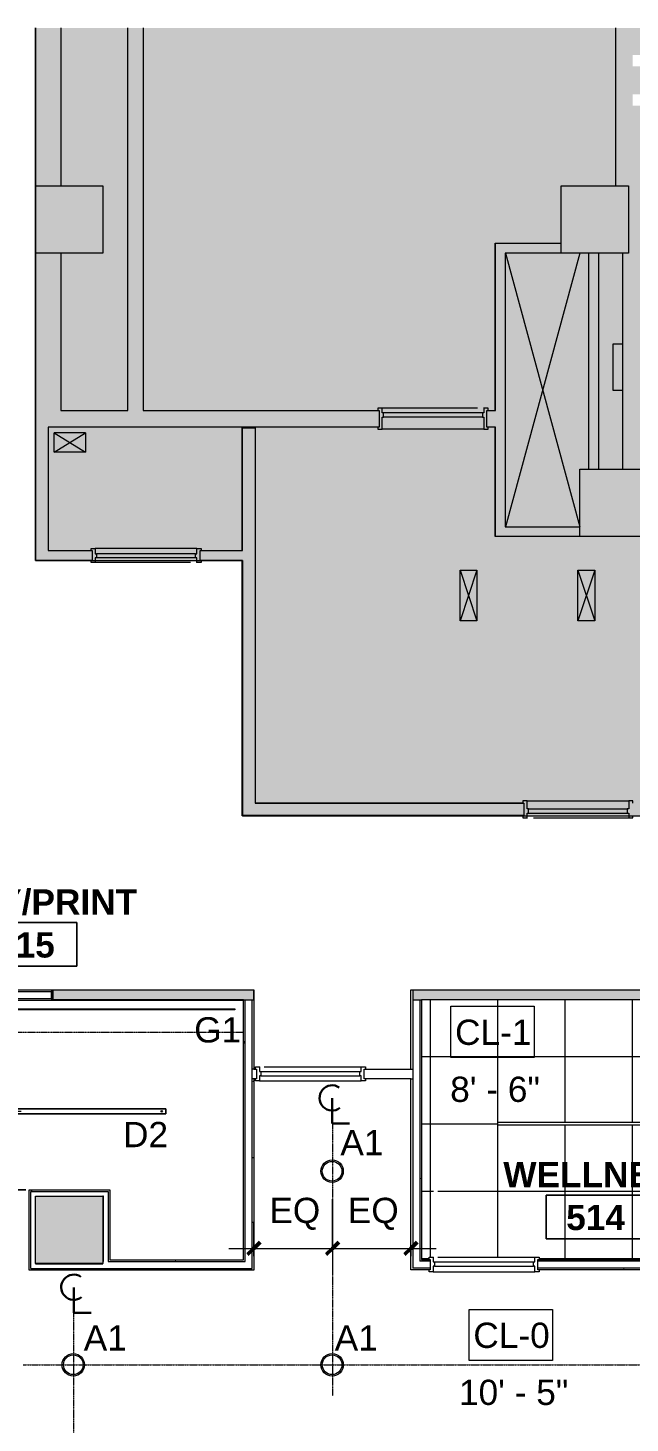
# Model space of a CAD drawing. Header units: inches. Extents: x 0 to 1865, y 0 to 1094.
# Drawn here: x 826.3 to 1041.1, y 596.6 to 1093.8 of the extents above; entities that cross this region are included whole.
import ezdxf

# ---------------------------------------------------------------- set-up
doc = ezdxf.new("R2010")
doc.units = ezdxf.units.IN
doc.header["$MEASUREMENT"] = 0
doc.linetypes.add('Center 1_16_', pattern=[0.15625, 0.0625, -0.03125, 0.03125, -0.03125])
doc.linetypes.add('Dash 1_16_', pattern=[0.125, 0.0625, -0.0625])
for name, color, linetype, lineweight in [('A-ANNO-DIMS', 211, 'Continuous', 9), ('A-ANNO-DIMS-96', 211, 'Continuous', 9), ('A-ANNO-NOTE', 131, 'Continuous', 9), ('A-AREA-IDEN', 2, 'Continuous', 9), ('A-CLNG', 13, 'Continuous', 13), ('A-CLNG-IDEN', 151, 'Continuous', 9), ('A-CLNG-PATT', 13, 'Continuous', 13), ('A-DETL', 90, 'Continuous', 9), ('A-DETL-GENF', 92, 'Continuous', 9), ('A-DOOR', 31, 'Continuous', 13), ('A-WALL', 113, 'Continuous', 13), ('A-WALL-PATT', 111, 'Continuous', 13), ('CORE', 7, 'Continuous', 9), ('E-LITE-EQPM', 33, 'Continuous', 9), ('E-LITE-EQPM-IDEN', 33, 'Continuous', 9), ('I-WALL', 2, 'Continuous', 13), ('S-COLS', 52, 'Continuous', 13), ('Victor Bldg - 5th Floor_LINK_dwg', 8, 'Continuous', 9)]:
    doc.layers.add(name, color=color, linetype=linetype, lineweight=lineweight)
doc.styles.add('Arial', font='arial.ttf', dxfattribs={"height": 9})
doc.styles.add('Swis721 Lt BT', font='swissl.ttf', dxfattribs={"height": 9})
doc.styles.add('Swis721 Lt BT_B', font='', dxfattribs={"height": 9})
doc.styles.get('Swis721 Lt BT_B').set_extended_font_data('Swis721 Lt BT', bold=True)
doc.dimstyles.new('OTJ_-_3_32__Linear__1_2__Tolerance', dxfattribs={"dimscale": 12, "dimtxt": 9.497835, "dimasz": 0.375, "dimexe": 0.75, "dimexo": 0.5, "dimgap": 0.5, "dimtad": 1, "dimdec": 1, "dimrnd": 0.5, "dimzin": 3, "dimdsep": 46, "dimlunit": 4, "dimtxsty": 'Swis721 Lt BT', "dimblk1": 'OBLIQUE', "dimblk2": 'OBLIQUE', "dimsah": 1, "dimcen": 0.09, "dimdle": 0.75, "dimazin": 0, "dimtfac": 1, "dimtdec": 4, "dimtix": 1, "dimtmove": 0, "dimatfit": 3, "dimfxl": 1, "dimtvp": 1, "dimfrac": 2, "dimtolj": 1, "dimtzin": 0, "dimarcsym": 2})
doc.dimstyles.new('OTJ_-_3_32__Linear__1_2__Tolerance_1', dxfattribs={"dimscale": 12, "dimtxt": 9.497835, "dimasz": 0.375, "dimexe": 0.75, "dimexo": 0.5, "dimgap": 0.5, "dimtad": 1, "dimdec": 1, "dimrnd": 0.5, "dimzin": 3, "dimdsep": 46, "dimlunit": 4, "dimtxsty": 'Swis721 Lt BT', "dimblk1": 'OBLIQUE', "dimblk2": 'OBLIQUE', "dimsah": 1, "dimcen": 0.09, "dimdle": 0.75, "dimazin": 0, "dimtfac": 1, "dimtdec": 4, "dimtix": 1, "dimtmove": 1, "dimatfit": 3, "dimfxl": 1, "dimtvp": 1, "dimfrac": 2, "dimtolj": 1, "dimtzin": 0, "dimarcsym": 2})
pattern_1 = [(0, (0, 0), (30.72, 7.68), [1.267, -21.773, 1.267, -21.773, -122.88]), (0, (0, 0), (30.72, 7.68), [-46.08, 1.267, -44.813, 1.267, -21.773, -53.76]), (0, (0, 0), (30.72, 7.68), [-115.2, 1.267, -14.093, 1.267, -37.133]), (120, (11.52, 3.84), (-22.011075, 22.7643), [1.267, -21.773, 1.267, -21.773, -122.88]), (120, (11.52, 3.84), (-22.011075, 22.7643), [-46.08, 1.267, -44.813, 1.267, -21.773, -53.76]), (120, (11.52, 3.84), (-22.011075, 22.7643), [-115.2, 1.267, -14.093, 1.267, -37.133]), (240, (15.36, 19.2), (-8.708925, -30.4443), [1.267, -21.773, 1.267, -21.773, -122.88]), (240, (15.36, 19.2), (-8.708925, -30.4443), [-46.08, 1.267, -44.813, 1.267, -21.773, -53.76]), (240, (15.36, 19.2), (-8.708925, -30.4443), [-115.2, 1.267, -14.093, 1.267, -37.133])]

# ---------------------------------------------------------------- blocks, each defined once
blk = doc.blocks.new('Concrete-Rectangular-Column - 24_ X 24_-6973359-REFLECTED CEILING PLAN')
at = {"layer": 'S-COLS', "lineweight": 9}
blk.add_hatch(color=7, dxfattribs=at).paths.add_polyline_path([(12, -12), (12, 12), (-12, 12), (-12, -12)], flags=0)
at = {"layer": 'S-COLS', "color": 8, "lineweight": 20}
for p, q in [((-12, 12), (12, 12)), ((-12, -12), (-12, 12)), ((12, 12), (12, -12)), ((12, -12), (-12, -12))]:
    blk.add_line(p, q, dxfattribs=at)
blk = doc.blocks.new('Door - Single - Solid Door-6976076-REFLECTED CEILING PLAN')
at = {"layer": 'A-DOOR'}
h = blk.add_hatch(color=250, dxfattribs=at)
h.paths.add_polyline_path([(-15.63, 2.59), (-15.63, 1.84), (-15.26, 1.84), (-15.26, -1.66), (-15.63, -1.66), (-15.63, -2.41), (-14.13, -2.41), (-14.13, -0.54), (-13.63, -0.54), (-13.63, 0.96), (-14.13, 0.96), (-14.13, 2.59), (-15.61, 2.59)], flags=0)
h.paths.add_polyline_path([(23.62, 2.59), (22.12, 2.59), (22.12, 0.96), (21.62, 0.96), (21.62, -0.54), (22.12, -0.54), (22.12, -2.41), (23.62, -2.41), (23.62, -1.66), (23.24, -1.66), (23.24, 1.84), (23.62, 1.84), (23.62, 2.13)], flags=0)
at = {"layer": 'A-DOOR', "color": 8, "lineweight": 20}
for p, q in [((-15.63, 1.84), (-15.63, 2.59)), ((-15.63, 2.59), (-14.13, 2.59)), ((-14.13, 2.59), (-14.13, 0.96)), ((-14.13, 0.96), (-13.63, 0.96)), ((-13.63, 0.96), (-13.63, -0.54)), ((21.62, -0.54), (21.62, 0.96)), ((21.62, 0.96), (22.12, 0.96)), ((22.12, 0.96), (22.12, 2.59)), ((22.12, 2.59), (23.62, 2.59)), ((23.62, 2.59), (23.62, 1.84)), ((-15.63, -2.41), (-15.63, -1.66)), ((-14.13, -2.41), (-15.63, -2.41)), ((-13.63, -0.54), (-14.13, -0.54)), ((-14.13, -0.54), (-14.13, -2.41)), ((22.12, -0.54), (21.62, -0.54)), ((22.12, -2.41), (22.12, -0.54)), ((23.62, -2.41), (22.12, -2.41)), ((23.62, -1.66), (23.62, -2.41))]:
    blk.add_line(p, q, dxfattribs=at)
at = {"layer": 'A-DOOR', "lineweight": 9}
for p, q in [((-14.13, 2.59), (-14.01, 2.59)), ((-13.63, 0.96), (21.62, 0.96)), ((-11.88, 2.59), (22.12, 2.59)), ((-14.13, -2.41), (22.12, -2.41)), ((-13.63, -0.54), (21.62, -0.54))]:
    blk.add_line(p, q, dxfattribs=at)
blk = doc.blocks.new('Door - Single - Solid Door-6981551-REFLECTED CEILING PLAN')
at = {"layer": 'A-DOOR'}
h = blk.add_hatch(color=250, dxfattribs=at)
h.paths.add_polyline_path([(23.62, 3.66), (22.12, 3.66), (22.12, -0.71), (21.62, -0.71), (21.65, -2.21), (22.12, -2.21), (22.12, -3.84), (23.62, -3.84), (23.62, -3.09), (23.24, -3.09), (23.24, 2.91), (23.62, 2.91)], flags=0)
h.paths.add_polyline_path([(-14.13, 3.66), (-15.63, 3.66), (-15.63, 2.91), (-15.26, 2.91), (-15.26, -3.09), (-15.63, -3.09), (-15.61, -3.84), (-14.13, -3.84), (-14.13, -2.21), (-13.63, -2.21), (-13.63, -0.71), (-14.13, -0.71), (-14.13, 2.91)], flags=0)
at = {"layer": 'A-DOOR', "color": 8, "lineweight": 20}
for p, q in [((-14.13, 3.66), (-15.63, 3.66)), ((-15.63, 3.66), (-15.63, 2.91)), ((-14.13, -0.71), (-14.13, 3.66)), ((22.12, 3.66), (22.12, -0.71)), ((23.62, 3.66), (22.12, 3.66)), ((23.62, 2.91), (23.62, 3.66)), ((-15.63, -3.09), (-15.63, -3.84)), ((-15.63, -3.84), (-14.13, -3.84)), ((-13.63, -0.71), (-14.13, -0.71)), ((-14.13, -2.21), (-13.63, -2.21)), ((-14.13, -3.84), (-14.13, -2.21)), ((-13.63, -2.21), (-13.63, -0.71)), ((21.62, -0.71), (21.62, -2.21)), ((22.12, -0.71), (21.62, -0.71)), ((21.62, -2.21), (22.12, -2.21)), ((22.12, -2.21), (22.12, -3.84)), ((22.12, -3.84), (23.62, -3.84)), ((23.62, -3.84), (23.62, -3.09))]:
    blk.add_line(p, q, dxfattribs=at)
at = {"layer": 'A-DOOR', "lineweight": 9}
for p, q in [((-14.13, 3.66), (22.12, 3.66)), ((-14.13, -3.84), (-14.01, -3.84)), ((-13.63, -0.71), (21.62, -0.71)), ((-13.63, -2.21), (21.62, -2.21)), ((-11.88, -3.84), (22.12, -3.84))]:
    blk.add_line(p, q, dxfattribs=at)
blk = doc.blocks.new('Door - Single - Solid Door-6981590-REFLECTED CEILING PLAN')
at = {"layer": 'A-DOOR'}
h = blk.add_hatch(color=250, dxfattribs=at)
h.paths.add_polyline_path([(-14.13, -3.09), (-14.13, -1.46), (-13.63, -1.46), (-13.63, 0.04), (-14.13, 0.04), (-14.13, 2.91), (-15.63, 2.87), (-15.63, 2.16), (-15.26, 2.16), (-15.26, -2.34), (-15.63, -2.34), (-15.61, -3.09), (-15.26, -3.09)], flags=0)
h.paths.add_polyline_path([(22.12, -3.09), (23.62, -3.09), (23.62, -2.34), (23.24, -2.34), (23.24, 2.16), (23.62, 2.16), (23.62, 2.91), (22.12, 2.91), (22.12, 0.04), (21.62, 0.04), (21.62, -1.46), (22.12, -1.46), (22.12, -2.34)], flags=0)
at = {"layer": 'A-DOOR', "color": 8, "lineweight": 20}
for p, q in [((-14.13, 2.91), (-15.63, 2.91)), ((-15.63, 2.91), (-15.63, 2.16)), ((-14.13, 0.04), (-14.13, 2.91)), ((-13.63, 0.04), (-14.13, 0.04)), ((-13.63, -1.46), (-13.63, 0.04)), ((21.62, 0.04), (21.62, -1.46)), ((22.12, 0.04), (21.62, 0.04)), ((22.12, 2.91), (22.12, 0.04)), ((23.62, 2.91), (22.12, 2.91)), ((23.62, 2.16), (23.62, 2.91)), ((-15.63, -2.34), (-15.63, -3.09)), ((-15.63, -3.09), (-14.13, -3.09)), ((-14.13, -1.46), (-13.63, -1.46)), ((-14.13, -3.09), (-14.13, -1.46)), ((21.62, -1.46), (22.12, -1.46)), ((22.12, -1.46), (22.12, -3.09)), ((22.12, -3.09), (23.62, -3.09)), ((23.62, -3.09), (23.62, -2.34))]:
    blk.add_line(p, q, dxfattribs=at)
at = {"layer": 'A-DOOR', "lineweight": 9}
for p, q in [((-14.13, 2.91), (22.12, 2.91)), ((-13.63, 0.04), (21.62, 0.04)), ((-14.13, -3.09), (-14.01, -3.09)), ((-13.63, -1.46), (21.62, -1.46)), ((-11.88, -3.09), (22.12, -3.09))]:
    blk.add_line(p, q, dxfattribs=at)
blk = doc.blocks.new('Door - Single - Solid Door-7647261-REFLECTED CEILING PLAN')
at = {"layer": 'A-DOOR', "lineweight": 9}
for p, q in [((-15.63, 1.84), (-15.63, 2.59)), ((-15.63, 2.59), (-14.13, 2.59)), ((-14.13, 2.59), (-14.01, 2.59)), ((-14.13, 2.59), (-14.13, 0.96)), ((-14.13, 0.96), (-13.63, 0.96)), ((-13.63, 0.96), (21.62, 0.96)), ((-13.63, 0.96), (-13.63, -0.54)), ((-12.51, 2.59), (22.12, 2.59)), ((21.62, -0.54), (21.62, 0.96)), ((21.62, 0.96), (22.12, 0.96)), ((22.12, 0.96), (22.12, 2.59)), ((22.12, 2.59), (23.62, 2.59)), ((23.62, 2.59), (23.62, 1.84)), ((-15.63, -2.41), (-15.63, -1.66)), ((-14.13, -2.41), (-15.63, -2.41)), ((-13.63, -0.54), (-14.13, -0.54)), ((-14.13, -0.54), (-14.13, -2.41)), ((-14.13, -2.41), (22.12, -2.41)), ((-13.63, -0.54), (21.62, -0.54)), ((22.12, -0.54), (21.62, -0.54)), ((22.12, -2.41), (22.12, -0.54)), ((23.62, -2.41), (22.12, -2.41)), ((23.62, -1.66), (23.62, -2.41))]:
    blk.add_line(p, q, dxfattribs=at)
blk = doc.blocks.new('Door - Single - Solid Door-8007248-REFLECTED CEILING PLAN')
at = {"layer": 'A-DOOR', "lineweight": 9}
for p, q in [((-15.63, 1.96), (-15.63, 2.71)), ((-15.63, 2.71), (-14.13, 2.71)), ((-14.13, 2.71), (-14.01, 2.71)), ((-14.13, 2.71), (-14.13, 1.09)), ((-14.13, 1.09), (-13.63, 1.09)), ((-13.63, 1.09), (21.62, 1.09)), ((-13.63, 1.09), (-13.63, -0.41)), ((-12.51, 2.71), (22.12, 2.71)), ((21.62, -0.41), (21.62, 1.09)), ((21.62, 1.09), (22.12, 1.09)), ((22.12, 1.09), (22.12, 2.71)), ((22.12, 2.71), (23.62, 2.71)), ((23.62, 2.71), (23.62, 1.96)), ((-15.63, -2.54), (-15.63, -1.79)), ((-14.13, -2.54), (-15.63, -2.54)), ((-13.63, -0.41), (-14.13, -0.41)), ((-14.13, -0.41), (-14.13, -2.54)), ((-14.13, -2.54), (22.12, -2.54)), ((-13.63, -0.41), (21.62, -0.41)), ((22.12, -0.41), (21.62, -0.41)), ((22.12, -2.54), (22.12, -0.41)), ((23.62, -2.54), (22.12, -2.54)), ((23.62, -1.79), (23.62, -2.54))]:
    blk.add_line(p, q, dxfattribs=at)
blk = doc.blocks.new('L-PENDANT_FOCAL POINT 3_5 CYLINDER - L-PENDANT_FOCAL POINT 3_5 CYLINDER-7826649-REFLECTED CEILING PLAN')
at = {"layer": 'E-LITE-EQPM'}
for radius in [4, 3.5]:
    blk.add_circle((-0.125, 0), radius, dxfattribs=at)
blk = doc.blocks.new('Lighting fixture TBLS-HX-4-15-B-U-W - TBLS-HX-4-24 - 6_-7900651-REFLECTED CEILING PLAN')
at = {"layer": 'E-LITE-EQPM'}
for p, q in [((-0.5375, 23.675), (0.5375, 23.675)), ((-0.5375, 23.675), (-0.5375, -48.325)), ((-0.46875, 23.753125), (0.46875, 23.753125)), ((-0.46875, 23.753125), (-0.46875, 23.675)), ((0.46875, 23.675), (0.46875, 23.753125)), ((0.5375, -48.325), (0.5375, 23.675)), ((0.5375, -48.325), (-0.5375, -48.325))]:
    blk.add_line(p, q, dxfattribs=at)
blk = doc.blocks.new('Victor Bldg - 5th Floor_LINK_dwg-6972324-REFLECTED CEILING PLAN')
at = {"layer": 'CORE'}
for p, q in [((1016.5, 1013.5), (996.62, 1013.5)), ((833.62, 907.5), (833.62, 951.5)), ((902.75, 907.5), (902.75, 951.5)), ((846.86, 949.5), (835.69, 949.5)), ((980.5, 900.5), (986.5, 882.5)), ((1022.5, 900.5), (1028.5, 882.5)), ((988.23, 813), (997.23, 813))]:
    blk.add_line(p, q, dxfattribs=at)
at = {"layer": 'CORE', "flags": 128}
for points in [[(993, 957.5), (993, 1017.13), (1016.5, 1017.13)], [(1023.22, 1013.5), (996.62, 916), (996.62, 1013.5), (1023.22, 916)], [(1038.5, 964.63), (1035.06, 964.63), (1035.06, 981.26), (1038.5, 981.26)], [(829, 951.5), (829, 904), (829.06, 904)], [(907.38, 951.5), (907.38, 817.63), (1002.88, 817.63)], [(993.06, 912.5), (993, 912.5), (993, 951.5)], [(835.69, 942.65), (846.86, 949.5), (846.86, 942.65), (835.69, 942.65), (835.69, 949.5), (846.86, 942.65)], [(1002.88, 813), (902.75, 813), (902.75, 904)], [(986.5, 900.5), (980.5, 882.5), (980.5, 900.5), (986.5, 900.5), (986.5, 882.5), (980.5, 882.5)], [(1028.5, 900.5), (1022.5, 882.5), (1022.5, 900.5), (1028.5, 900.5), (1028.5, 882.5), (1022.5, 882.5)]]:
    blk.add_lwpolyline(points, dxfattribs=at)
blk = doc.blocks.new('LED STRIP - 10 mm-7898394-REFLECTED CEILING PLAN')
at = {"layer": 'E-LITE-EQPM'}
for p, q in [((-77.51, -0.2), (-77.51, 0.2)), ((-77.51, 0.2), (77.51, 0.2)), ((77.51, 0.2), (77.51, -0.2)), ((77.51, -0.2), (-77.51, -0.2))]:
    blk.add_line(p, q, dxfattribs=at)
blk = doc.blocks.new('L-Pendant-Axis-Sculpt-Direct_Indirect - SCDI-F-8-V8-REFLECTED CEILING PLAN')
at = {"layer": 'A-DETL-GENF'}
for p, q in [((48.5, 0.875), (-48.5, 0.875)), ((-48.5, 0.875), (-48.5, -0.875)), ((-48.5, 0.875), (48.5, 0.875)), ((-48.5, -0.875), (-48.5, 0.875)), ((48.5, -0.875), (48.5, 0.875)), ((48.5, 0.875), (48.5, -0.875)), ((-48.5, -0.875), (48.5, -0.875)), ((48.5, -0.875), (-48.5, -0.875))]:
    blk.add_line(p, q, dxfattribs=at)
for centre in [(-47, 0), (47, 0)]:
    blk.add_circle(centre, 0.25, dxfattribs=at)
blk = doc.blocks.new('Room Tag - Room Name and Number-3379422-REFLECTED CEILING PLAN')
at = {"layer": 'A-AREA-IDEN'}
for p, q in [((-0.1881, -0.1636), (-0.1881, -0.0018)), ((-0.1881, -0.0018), (0.1869, -0.0018)), ((0.1869, -0.0018), (-0.1881, -0.0018)), ((-0.1881, -0.0018), (-0.1881, -0.1636)), ((0.1869, -0.0018), (0.1869, -0.1636)), ((0.1869, -0.1636), (0.1869, -0.0018)), ((0.1869, -0.1636), (-0.1881, -0.1636)), ((-0.1881, -0.1636), (0.1869, -0.1636))]:
    blk.add_line(p, q, dxfattribs=at)
blk = doc.blocks.new('Centerline - Centerline-43150-REFLECTED CEILING PLAN')
at = {"layer": 'A-ANNO-NOTE', "lineweight": 30}
for p, q in [((0, 0.0259), (0, -0.0678)), ((0, -0.0678), (0.0642, -0.0678))]:
    blk.add_line(p, q, dxfattribs=at)
blk.add_arc((0, 0.0273), 0.0469, 55.7755, 308.0372, dxfattribs=at)
blk = doc.blocks.new('DIMBLOCK33-REFLECTED CEILING PLAN')
at = {"layer": 'A-ANNO-DIMS-96'}
for p, q in [((934.94, 676.34), (934.94, 649.85)), ((934.94, 658.85), (934.94, 676.34)), ((906.94, 656.04), (906.94, 667.85)), ((897.94, 658.85), (934.94, 658.85)), ((906.94, 658.85), (906.94, 656.04))]:
    blk.add_line(p, q, dxfattribs=at)
at = {"layer": 'A-ANNO-DIMS-96', "lineweight": 50}
for p, q in [((906.94, 658.85), (904.69, 656.6)), ((906.94, 658.85), (909.19, 661.1)), ((934.94, 658.85), (932.69, 656.6)), ((934.94, 658.85), (937.19, 661.1))]:
    blk.add_line(p, q, dxfattribs=at)
at = {"layer": 'A-ANNO-DIMS-96', "color": 0, "insert": (912.42, 676.87), "char_height": 9, "width": 20.443, "attachment_point": 1, "line_spacing_factor": 1.005062, "style": 'Swis721 Lt BT'}
blk.add_mtext('EQ', dxfattribs=at)
blk = doc.blocks.new('_Oblique')
at = {"color": 0, "linetype": 'ByBlock', "lineweight": -2}
blk.add_line((-0.5, -0.5), (0.5, 0.5), dxfattribs=at)
blk = doc.blocks.new('DIMBLOCK34-REFLECTED CEILING PLAN')
at = {"layer": 'A-ANNO-DIMS-96'}
for p, q in [((934.94, 676.34), (934.94, 649.85)), ((934.94, 658.85), (934.94, 676.34)), ((962.94, 656.04), (962.94, 667.85)), ((934.94, 658.85), (971.94, 658.85)), ((962.94, 658.85), (962.94, 656.04))]:
    blk.add_line(p, q, dxfattribs=at)
at = {"layer": 'A-ANNO-DIMS-96', "lineweight": 50}
for p, q in [((934.94, 658.85), (932.69, 656.6)), ((934.94, 658.85), (937.19, 661.1)), ((962.94, 658.85), (960.69, 656.6)), ((962.94, 658.85), (965.19, 661.1))]:
    blk.add_line(p, q, dxfattribs=at)
at = {"layer": 'A-ANNO-DIMS-96', "color": 0, "insert": (940.42, 676.87), "char_height": 9, "width": 20.443, "attachment_point": 1, "line_spacing_factor": 1.005062, "style": 'Swis721 Lt BT'}
blk.add_mtext('EQ', dxfattribs=at)
blk = doc.blocks.new('DIMBLOCK44-REFLECTED CEILING PLAN')
at = {"layer": 'A-ANNO-DIMS-96'}
for p, q in [((814.88, 716.68), (814.88, 670.68)), ((812.06, 707.68), (823.88, 707.68)), ((814.88, 707.68), (812.06, 707.68)), ((825.58, 679.68), (805.88, 679.68)), ((814.88, 679.68), (825.58, 679.68))]:
    blk.add_line(p, q, dxfattribs=at)
at = {"layer": 'A-ANNO-DIMS-96', "lineweight": 50}
for p, q in [((814.88, 707.68), (812.63, 709.93)), ((814.88, 707.68), (817.13, 705.43)), ((814.88, 679.68), (812.63, 681.93)), ((814.88, 679.68), (817.13, 677.43))]:
    blk.add_line(p, q, dxfattribs=at)
at = {"layer": 'A-ANNO-DIMS-96'}
blk.add_ellipse((814.88, 685.99), major_axis=(21.04, 0), ratio=0.365453, start_param=1.570796, end_param=3.141593, dxfattribs=at)
at = {"layer": 'A-ANNO-DIMS-96', "color": 0, "insert": (789.35, 656.89), "char_height": 9, "width": 34.9159, "attachment_point": 1, "rotation": 90, "line_spacing_factor": 1.005062, "style": 'Swis721 Lt BT'}
blk.add_mtext('2\' - 4"', dxfattribs=at)

msp = doc.modelspace()

# ---------------------------------------------------------------- hatches: boundary and pattern name
at = {"layer": 'A-CLNG-PATT'}
h = msp.add_hatch(dxfattribs=at)
h.set_pattern_fill('FP_8', color=256, style=0, pattern_type=2)
h.set_pattern_definition([(0, (1161.906, 703.213), (0, -24), []), (270, (1161.906, 703.213), (-24, -1e-15), [])])
h.paths.add_polyline_path([(1069, 654.93), (1069, 677.43), (1093.13, 677.43), (1093.13, 677.88), (1068.62, 677.88), (1068.62, 654.93)], flags=0)
h.paths.add_polyline_path([(969.38, 654.93), (969.39, 655.68), (971, 655.68), (971, 691.68), (972.5, 691.68), (972.5, 655.68), (1008.62, 655.68), (1008.62, 654.93), (1066.37, 654.93), (1066.37, 680.13), (1093.13, 680.13), (1093.13, 747.43), (966.69, 747.43), (966.69, 654.93)], flags=0)
h.paths.add_polyline_path([(1065.84, 702.79), (993.84, 702.8), (993.84, 703.87), (1065.84, 703.87)], flags=0)
at = {"layer": 'A-DETL-GENF'}
h = msp.add_hatch(color=254, dxfattribs=at)
h.paths.add_polyline_path([(1863, 15.5), (1864.71, 15.5), (1864.71, 749.5), (1858.12, 749.5), (1858.12, 714.25), (1802, 714.25), (1802, 677.43), (1813, 677.43), (1813, 653.43), (1802, 653.43), (1802, 411.93), (1641.06, 411.93), (1641.06, 27.5), (1819, 27.5), (1819, 41.5), (1843, 41.5), (1843, 27.5), (1863, 27.5)], flags=0)
h.paths.add_polyline_path([(1813, 293.5), (1789, 293.5), (1789, 317.5), (1813, 317.5)], flags=0)
h.paths.add_polyline_path([(1491.69, 813), (1491.69, 1093.8), (1321.5, 1093.8), (1321.5, 1013.5), (1323.88, 1013.5), (1323.89, 1014.25), (1325.38, 1014.25), (1325.38, 1012.62), (1325.88, 1012.62), (1325.88, 1011.12), (1325.38, 1011.12), (1325.38, 1008.5), (1361.63, 1008.5), (1361.63, 1011.12), (1361.13, 1011.12), (1361.13, 1012.62), (1361.63, 1012.62), (1361.63, 1014.25), (1363.13, 1014.25), (1363.13, 1013.5), (1381.5, 1013.5), (1381.5, 1064.75), (1383, 1064.75), (1383, 1064.41), (1391, 1064.41), (1391, 1039), (1407, 1039), (1407, 1034.5), (1464.5, 1034.5), (1464.5, 1037), (1485, 1037), (1485, 1064.41), (1491.5, 1064.41), (1491.5, 1001.5), (1485, 1001.5), (1485, 1029), (1464.5, 1029), (1464.5, 1030.5), (1407, 1030.5), (1407, 1027), (1391, 1027), (1391, 930.5), (1485, 930.5), (1485, 959.5), (1491.5, 959.5), (1491.5, 897.5), (1485, 897.5), (1485, 926.5), (1395, 926.5), (1395, 906.5), (1391, 906.5), (1391, 826.5), (1485, 826.5), (1485, 855.5), (1491.5, 855.5), (1491.5, 813)], flags=0)
h.paths.add_polyline_path([(1286.63, 813), (1286.63, 814.63), (1286.13, 814.63), (1286.13, 816.13), (1286.63, 816.13), (1286.63, 817.75), (1288.13, 817.75), (1288.13, 817), (1290.75, 817), (1290.75, 856.63), (1295.88, 856.63), (1295.88, 865.13), (1290.75, 865.13), (1290.75, 912.38), (1294.25, 912.38), (1294.25, 868.63), (1318, 868.63), (1318, 912.38), (1315.44, 912.38), (1315.44, 912.5), (993.06, 912.5), (993.06, 951.5), (990.43, 951.5), (990.43, 950.75), (988.93, 950.75), (988.93, 955.13), (988.43, 955.13), (988.43, 956.63), (988.93, 956.63), (988.93, 958.25), (990.43, 958.25), (990.43, 957.5), (993.06, 957.5), (993.06, 1017.06), (1016.5, 1017.06), (1016.5, 1037.5), (1036, 1037.5), (1036, 1093.8), (867.44, 1093.8), (867.44, 957.5), (951.18, 957.5), (951.2, 958.25), (952.68, 958.25), (952.68, 956.63), (953.18, 956.63), (953.18, 955.13), (952.68, 955.13), (952.68, 950.75), (951.18, 950.75), (951.18, 951.5), (833.56, 951.5), (833.56, 907.5), (848.81, 907.5), (848.81, 908.25), (850.31, 908.25), (850.31, 906.37), (850.81, 906.37), (850.81, 904.87), (850.31, 904.87), (850.31, 904), (886.56, 904), (886.56, 904.87), (886.06, 904.87), (886.06, 906.37), (886.56, 906.37), (886.56, 908.25), (888.06, 908.25), (888.06, 907.5), (902.81, 907.5), (902.81, 951.31), (907.31, 951.31), (907.31, 817.56), (1002.88, 817.56), (1002.88, 818.31), (1004.38, 818.31), (1004.38, 815.44), (1004.88, 815.44), (1004.88, 813.94), (1004.38, 813.94), (1004.38, 813), (1040.63, 813), (1040.63, 813.94), (1040.13, 813.94), (1040.13, 815.44), (1040.63, 815.44), (1040.63, 818.31), (1042.13, 818.27), (1042.13, 817.56), (1052, 817.56), (1052, 813.06), (1042.13, 813.06), (1042.13, 813), (1052.5, 813), (1052.5, 912.38), (1058.5, 912.38), (1058.5, 817), (1248.88, 817), (1248.89, 817.75), (1250.38, 817.75), (1250.38, 816.13), (1250.88, 816.13), (1250.88, 814.63), (1250.38, 814.63), (1250.38, 813), (1286.5, 813)], flags=0)
h.paths.add_polyline_path([(1488.5, 813), (1488.5, 814.5), (1488.25, 814.5), (1488.25, 813)], flags=0)
h.paths.add_polyline_path([(963.56, 813), (1002.88, 813), (1002.88, 813.06), (902.81, 813.06), (902.81, 813), (962.94, 813)], flags=0)
h.paths.add_polyline_path([(1633.75, 813.25), (1633.75, 814.5), (1633.5, 814.5), (1633.5, 813.25)], flags=0)
h.paths.add_polyline_path([(1295.88, 817), (1295.88, 853.13), (1294.25, 853.13), (1294.25, 817)], flags=0)
h.paths.add_polyline_path([(1303.1, 817), (1321.5, 817), (1321.5, 865.13), (1299.38, 865.13), (1299.38, 817)], flags=0)
h.paths.add_polyline_path([(1864.71, 817.75), (1864.71, 994.5), (1841.99, 994.5), (1841.99, 1002.5), (1843.49, 1002.5), (1843.49, 1093.8), (1737.13, 1093.8), (1737.13, 932.5), (1737.25, 932.5), (1737.25, 924.5), (1737.13, 924.5), (1737.13, 826.5), (1737.06, 826.5), (1737.06, 817.75), (1854.62, 817.75)], flags=0)
h.paths.add_polyline_path([(1710.5, 817.75), (1710.5, 826.5), (1730.63, 826.5), (1730.63, 924.5), (1710.5, 924.5), (1710.5, 926.5), (1657.5, 926.5), (1657.5, 924.5), (1637, 924.5), (1637, 897.5), (1630.5, 897.5), (1630.5, 855.5), (1637, 855.5), (1637, 826.5), (1657.5, 826.5), (1657.5, 817.75)], flags=0)
h.paths.add_polyline_path([(1321.44, 912.38), (1321.5, 912.38), (1321.5, 927.56), (1321.44, 927.56), (1321.44, 924.5)], flags=0)
h.paths.add_polyline_path([(1023.22, 916), (1023.22, 936.5), (1026.38, 936.5), (1026.38, 1013.5), (1016.5, 1013.5), (1016.5, 1013.56), (996.56, 1013.56), (996.56, 916)], flags=0)
h.paths.add_polyline_path([(1257.19, 924.5), (1315.44, 924.5), (1315.42, 924.56), (1257.19, 924.56), (1257.19, 956.69), (1213, 956.69), (1213, 924.5)], flags=0)
h.paths.add_polyline_path([(1047.22, 924.5), (1208, 924.5), (1208, 932.5), (1047.22, 932.5)], flags=0)
h.paths.add_polyline_path([(1291.79, 927.56), (1318, 927.56), (1318, 927.94), (1317.25, 927.96), (1317.25, 929.44), (1318.88, 929.44), (1318.88, 929.94), (1320.38, 929.94), (1320.38, 929.44), (1321.5, 929.44), (1321.5, 965.69), (1320.38, 965.69), (1320.38, 965.19), (1318.88, 965.19), (1318.88, 965.69), (1317.25, 965.69), (1317.25, 967.19), (1318, 967.19), (1318, 1004.12), (1261, 1004.12), (1261, 1009.12), (1318, 1009.12), (1318, 1066.12), (1042, 1066.12), (1042, 936.5), (1090, 936.5), (1090, 960.5), (1095, 960.5), (1095, 936.5), (1208, 936.5), (1208, 960.69), (1261.19, 960.69), (1261.19, 927.56), (1279.4, 927.56)], flags=0)
h.paths.add_polyline_path([(1698.5, 930.5), (1710.5, 930.5), (1710.5, 932.5), (1730.63, 932.5), (1730.63, 1093.8), (1630.5, 1093.8), (1630.5, 1064.5), (1637, 1064.5), (1637, 1001.5), (1630.5, 1001.5), (1630.5, 959.5), (1637, 959.5), (1637, 932.5), (1657.5, 932.5), (1657.5, 930.5), (1680.68, 930.5)], flags=0)
h.paths.add_polyline_path([(1033.03, 936.5), (1038.5, 936.5), (1038.5, 1013.5), (1029.88, 1013.5), (1029.88, 936.5)], flags=0)
h.paths.add_polyline_path([(861.94, 957.5), (861.94, 1093.8), (838, 1093.8), (838, 1037.5), (853, 1037.5), (853, 1013.5), (838, 1013.5), (838, 957.5), (853, 957.5)], flags=0)
h.paths.add_polyline_path([(1864.71, 1002.5), (1864.71, 1045.5), (1847.99, 1045.5), (1847.99, 1002.5), (1854.62, 1002.5)], flags=0)
h.paths.add_polyline_path([(635.55, 1017), (765, 1017), (765, 1093.8), (30, 1093.8), (30, 1064.5), (34.13, 1064.5), (34.13, 1017), (493.14, 1017), (493.14, 1037.5), (517.14, 1037.5), (517.14, 1017), (606.28, 1017)], flags=0)
h.paths.add_polyline_path([(1864.71, 1052), (1864.71, 1093.8), (1847.99, 1093.8), (1847.99, 1052), (1854.62, 1052)], flags=0)
h.paths.add_polyline_path([(1279.4, 1070.12), (1318, 1070.12), (1318, 1080.12), (1042, 1080.12), (1042, 1070.12), (1189.27, 1070.12)], flags=0)
h.paths.add_polyline_path([(1042, 1084.12), (1318, 1084.12), (1318, 1093.8), (1042, 1093.8)], flags=0)
at = {"layer": 'A-WALL-PATT', "lineweight": 9}
for points in [[(829, 1037.5), (838, 1037.5), (838, 1093.8), (829, 1093.8)], [(861.94, 957.5), (867.44, 957.5), (867.44, 1093.8), (861.94, 1093.8)], [(1036, 1037.5), (1042, 1037.5), (1042, 1093.8), (1036, 1093.8)], [(1038.5, 936.5), (1042, 936.5), (1042, 1037.5), (1040.5, 1037.5), (1040.5, 1013.5), (1038.5, 1013.5), (1038.5, 956.17)], [(993.06, 1013.56), (1016.5, 1013.56), (1016.5, 1017.06), (993.06, 1017.06)], [(829, 951.5), (838, 951.5), (838, 1013.5), (829, 1013.5), (829, 956.17)], [(996.56, 912.5), (996.56, 1013.56), (993.06, 1013.56), (993.06, 912.5)], [(1029.88, 936.5), (1029.88, 1013.5), (1026.38, 1013.5), (1026.38, 936.5)], [(829.06, 904), (833.56, 904), (833.56, 951.5), (829.06, 951.5)], [(902.81, 817.56), (907.31, 817.56), (907.31, 951.31), (902.81, 951.31), (902.81, 817.77)], [(996.56, 912.5), (1023.22, 912.5), (1023.22, 916), (996.56, 916)], [(903.19, 747.43), (906.81, 747.43), (906.81, 750.93), (834.81, 750.93), (834.81, 747.43)], [(1235, 747.43), (1462.13, 747.43), (1462.13, 750.93), (963.56, 750.93), (963.56, 747.43), (1234.38, 747.43)]]:
    msp.add_hatch(color=7, dxfattribs=at).paths.add_polyline_path(points, flags=0)
h = msp.add_hatch(color=7, dxfattribs=at)
h.paths.add_polyline_path([(990.06, 951.5), (993.06, 951.5), (993.06, 957.5), (990.06, 957.5), (990.06, 956.17)], flags=0)
h.paths.add_polyline_path([(859.92, 951.5), (951.56, 951.5), (951.56, 957.5), (838, 957.5), (838, 951.5)], flags=0)
h = msp.add_hatch(color=7, dxfattribs=at)
h.paths.add_polyline_path([(887.69, 904), (902.81, 904), (902.81, 907.5), (887.69, 907.5)], flags=0)
h.paths.add_polyline_path([(833.56, 904), (849.19, 904), (849.19, 907.5), (833.56, 907.5)], flags=0)
h = msp.add_hatch(color=7, dxfattribs=at)
h.paths.add_polyline_path([(1045.27, 813.06), (1052, 813.06), (1052, 817.56), (1041.75, 817.56), (1041.75, 813.06)], flags=0)
h.paths.add_polyline_path([(902.81, 813.06), (1003.25, 813.06), (1003.25, 817.56), (902.81, 817.56)], flags=0)
h = msp.add_hatch(dxfattribs=at)
h.set_pattern_fill('FP_1', color=256, style=0, pattern_type=2)
h.set_pattern_definition(pattern_1)
h.paths.add_polyline_path([(834.81, 747.18), (835.23, 747.18), (835.23, 747.43), (834.81, 747.43), (834.81, 747.8), (739.73, 747.8), (739.73, 747.18), (834.61, 747.18)], flags=0)
h = msp.add_hatch(dxfattribs=at)
h.set_pattern_fill('FP_1', color=256, style=0, pattern_type=2)
h.set_pattern_definition(pattern_1)
h.paths.add_polyline_path([(903.19, 654.8), (903.81, 654.8), (903.81, 747.43), (903.19, 747.43), (903.19, 680.91)], flags=0)
h = msp.add_hatch(dxfattribs=at)
h.set_pattern_fill('FP_1', color=256, style=0, pattern_type=2)
h.set_pattern_definition(pattern_1)
h.paths.add_polyline_path([(906.94, 651.68), (906.94, 719.25), (906.31, 719.25), (906.31, 651.68)], flags=0)
h.paths.add_polyline_path([(906.31, 722.75), (906.94, 722.75), (906.94, 747.43), (906.31, 747.43)], flags=0)
h = msp.add_hatch(dxfattribs=at)
h.set_pattern_fill('FP_1', color=256, style=0, pattern_type=2)
h.set_pattern_definition(pattern_1)
h.paths.add_polyline_path([(966.69, 654.93), (966.69, 747.43), (966.06, 747.43), (966.06, 654.93)], flags=0)
h = msp.add_hatch(dxfattribs=at)
h.set_pattern_fill('FP_1', color=256, style=0, pattern_type=2)
h.set_pattern_definition(pattern_1)
h.paths.add_polyline_path([(827.37, 679.05), (855.54, 679.05), (855.54, 679.68), (827.37, 679.68), (827.37, 679.16)], flags=0)
h = msp.add_hatch(dxfattribs=at)
h.set_pattern_fill('FP_1', color=256, style=0, pattern_type=2)
h.set_pattern_definition(pattern_1)
h.paths.add_polyline_path([(903.81, 654.18), (903.81, 654.8), (854.91, 654.8), (854.91, 654.18), (903.19, 654.18)], flags=0)
h.paths.add_polyline_path([(853, 654.18), (853.29, 654.18), (853.29, 654.8), (853, 654.8)], flags=0)
h = msp.add_hatch(dxfattribs=at)
h.set_pattern_fill('FP_1', color=256, style=0, pattern_type=2)
h.set_pattern_definition(pattern_1)
h.paths.add_polyline_path([(1069, 651.18), (1069, 651.8), (1008.25, 651.8), (1008.25, 651.18), (1067, 651.18)], flags=0)
h.paths.add_polyline_path([(962.94, 651.18), (969.75, 651.18), (969.75, 651.8), (962.94, 651.8)], flags=0)

# ---------------------------------------------------------------- linework, layer by layer
at = {"layer": 'A-CLNG'}
for p, q in [((906.81, 750.93), (906.94, 750.93)), ((906.94, 750.93), (906.94, 747.43)), ((903.19, 747.18), (835.23, 747.18))]:
    msp.add_line(p, q, dxfattribs=at)
at = {"layer": 'A-CLNG-IDEN', "flags": 128}
for points in [[(977.18, 745.11), (1006.94, 745.11), (1006.94, 726.88), (977.18, 726.88)], [(983.69, 637.11), (1013.45, 637.11), (1013.45, 618.88), (983.69, 618.88)]]:
    msp.add_lwpolyline(points, close=True, dxfattribs=at)
at = {"layer": 'A-DETL'}
for p, q in [((829.06, 1093.8), (829.06, 904)), ((829.06, 904), (902.81, 904)), ((902.81, 904), (902.81, 813)), ((902.81, 813), (1321.5, 813))]:
    msp.add_line(p, q, dxfattribs=at)
at = {"layer": 'A-DETL', "linetype": 'Dash 1_16_'}
msp.add_line((752.23, 735.93), (903.31, 735.93), dxfattribs=at)
at = {"layer": 'A-DETL', "linetype": 'Center 1_16_', "lineweight": 13}
for p, q in [((934.94, 704.34), (934.94, 606.34)), ((842.62, 636.34), (842.62, 45.34)), ((824.62, 617.34), (1430.62, 617.34))]:
    msp.add_line(p, q, dxfattribs=at)
at = {"layer": 'A-WALL'}
for p, q in [((963.56, 750.93), (963.56, 651.8)), ((834.61, 750.3), (737.23, 750.3)), ((834.61, 747.8), (739.73, 747.8)), ((834.61, 750.3), (834.61, 747.8)), ((903.19, 747.43), (906.81, 747.43)), ((903.81, 654.18), (903.81, 747.43)), ((906.31, 651.68), (906.31, 747.43)), ((963.56, 747.43), (966.69, 747.43)), ((966.06, 747.43), (966.06, 654.3)), ((906.94, 722.75), (906.31, 722.75)), ((962.94, 722.75), (963.56, 722.75)), ((906.94, 719.25), (906.31, 719.25)), ((962.94, 719.25), (963.56, 719.25)), ((827.37, 651.68), (827.37, 679.05)), ((827.37, 679.05), (854.91, 679.05)), ((854.91, 679.05), (854.91, 654.18)), ((827.37, 651.68), (906.31, 651.68)), ((853, 654.18), (853.29, 654.18)), ((853.29, 654.18), (853.29, 654.8)), ((854.91, 654.18), (903.81, 654.18)), ((969.75, 651.8), (963.56, 651.8)), ((969.75, 654.3), (966.06, 654.3)), ((1067, 654.3), (1008.25, 654.3)), ((1096.25, 651.8), (1008.25, 651.8))]:
    msp.add_line(p, q, dxfattribs=at)
at = {"layer": 'I-WALL', "color": 8, "lineweight": 20}
for p, q in [((829, 1037.5), (829, 1093.8)), ((838, 1093.8), (838, 1037.5)), ((861.94, 957.5), (861.94, 1093.8)), ((867.44, 1093.8), (867.44, 957.5)), ((1036, 1037.5), (1036, 1093.8)), ((993.06, 1017.06), (1016.5, 1017.06)), ((993.06, 957.5), (993.06, 1017.06)), ((829, 951.5), (829, 1013.5)), ((838, 1013.5), (838, 957.5)), ((1016.5, 1013.56), (996.56, 1013.56)), ((996.56, 1013.56), (996.56, 916)), ((1026.38, 936.5), (1026.38, 1013.5)), ((1029.88, 1013.5), (1029.88, 936.5)), ((1038.5, 936.5), (1038.5, 1013.5)), ((838, 957.5), (861.94, 957.5)), ((867.44, 957.5), (951.56, 957.5)), ((951.56, 957.5), (951.56, 951.5)), ((990.06, 951.5), (990.06, 957.5)), ((990.06, 957.5), (993.06, 957.5)), ((829.06, 951.5), (829, 951.5)), ((829.06, 904), (829.06, 951.5)), ((951.56, 951.5), (833.56, 951.5)), ((833.56, 951.5), (833.56, 907.5)), ((902.81, 907.5), (902.81, 951.31)), ((902.81, 951.31), (907.31, 951.31)), ((907.31, 951.31), (907.31, 817.56)), ((993.06, 951.5), (990.06, 951.5)), ((993.06, 912.5), (993.06, 951.5)), ((996.56, 916), (1023.22, 916)), ((1023.22, 912.5), (993.06, 912.5)), ((833.56, 907.5), (849.19, 907.5)), ((849.19, 907.5), (849.19, 904)), ((887.69, 904), (887.69, 907.5)), ((887.69, 907.5), (902.81, 907.5)), ((849.19, 904), (829.06, 904)), ((902.81, 904), (887.69, 904)), ((902.81, 813.06), (902.81, 904)), ((907.31, 817.56), (1003.25, 817.56)), ((1003.25, 817.56), (1003.25, 813.06)), ((1003.25, 813.06), (902.81, 813.06)), ((834.81, 747.43), (834.81, 750.93)), ((834.81, 750.93), (906.81, 750.93)), ((906.81, 750.93), (906.81, 747.43)), ((962.94, 747.43), (962.94, 750.93)), ((962.94, 750.93), (1462.13, 750.93)), ((903.19, 747.43), (834.81, 747.43)), ((1234.38, 747.43), (966.69, 747.43))]:
    msp.add_line(p, q, dxfattribs=at)
at = {"layer": 'I-WALL'}
for p, q in [((738.73, 750.93), (834.81, 750.93)), ((835.23, 750.93), (835.23, 747.18)), ((835.23, 747.18), (740.36, 747.18)), ((903.19, 654.8), (903.19, 747.43)), ((906.81, 747.43), (906.94, 747.43)), ((906.94, 747.43), (906.94, 722.75)), ((962.94, 722.75), (962.94, 747.43)), ((966.69, 747.43), (966.69, 654.93)), ((906.94, 722.75), (907.81, 722.75)), ((907.81, 722.75), (907.81, 719.25)), ((946.31, 722.75), (962.94, 722.75)), ((946.31, 719.25), (946.31, 722.75)), ((907.81, 719.25), (906.94, 719.25)), ((906.94, 719.25), (906.94, 651.05)), ((962.94, 719.25), (946.31, 719.25)), ((962.94, 651.18), (962.94, 719.25)), ((826.75, 651.05), (826.75, 679.68)), ((826.75, 679.68), (855.54, 679.68)), ((853.29, 677.43), (853, 677.43)), ((853.29, 654.8), (853.29, 677.43)), ((855.54, 679.68), (855.54, 654.8)), ((829, 653.43), (829, 653.3)), ((829, 653.3), (853, 653.3)), ((853, 654.8), (853.29, 654.8)), ((853, 653.3), (853, 653.43)), ((855.54, 654.8), (903.19, 654.8)), ((966.69, 654.93), (969.75, 654.93)), ((969.75, 654.93), (969.75, 651.18)), ((1008.25, 654.93), (1066.37, 654.93)), ((1008.25, 651.18), (1008.25, 654.93)), ((906.94, 651.05), (826.75, 651.05)), ((969.75, 651.18), (962.94, 651.18)), ((1096.87, 651.18), (1008.25, 651.18))]:
    msp.add_line(p, q, dxfattribs=at)

# ---------------------------------------------------------------- block references
at = {"layer": 'A-ANNO-NOTE', "xscale": 96, "yscale": 96, "zscale": 96}
for p in [(934.85, 709.83), (842.66, 642.38)]:
    msp.add_blockref('Centerline - Centerline-43150-REFLECTED CEILING PLAN', p, dxfattribs=at)
at = {"layer": 'A-AREA-IDEN', "xscale": 95.99999999999994, "yscale": 95.99999999999994, "zscale": 95.99999999999994}
for p in [(825.82, 775.11), (1029.23, 677.97)]:
    msp.add_blockref('Room Tag - Room Name and Number-3379422-REFLECTED CEILING PLAN', p, dxfattribs=at)
at = {"layer": 'A-DOOR', "rotation": 180}
for name, p in [('Door - Single - Solid Door-6981551-REFLECTED CEILING PLAN', (974.8, 954.41)), ('Door - Single - Solid Door-6976076-REFLECTED CEILING PLAN', (872.43, 905.84))]:
    msp.add_blockref(name, p, dxfattribs=at)
at = {"layer": 'A-DOOR'}
for name, p in [('Door - Single - Solid Door-6981590-REFLECTED CEILING PLAN', (1018.51, 815.4)), ('Door - Single - Solid Door-7647261-REFLECTED CEILING PLAN', (923.07, 720.91)), ('Door - Single - Solid Door-8007248-REFLECTED CEILING PLAN', (985.01, 652.96))]:
    msp.add_blockref(name, p, dxfattribs=at)
at = {"layer": 'E-LITE-EQPM'}
for name, p in [('LED STRIP - 10 mm-7898394-REFLECTED CEILING PLAN', (822.56, 744.05)), ('L-Pendant-Axis-Sculpt-Direct_Indirect - SCDI-F-8-V8-REFLECTED CEILING PLAN', (827.06, 707.68)), ('L-PENDANT_FOCAL POINT 3_5 CYLINDER - L-PENDANT_FOCAL POINT 3_5 CYLINDER-7826649-REFLECTED CEILING PLAN', (934.94, 686.34)), ('L-PENDANT_FOCAL POINT 3_5 CYLINDER - L-PENDANT_FOCAL POINT 3_5 CYLINDER-7826649-REFLECTED CEILING PLAN', (842.62, 617.34)), ('L-PENDANT_FOCAL POINT 3_5 CYLINDER - L-PENDANT_FOCAL POINT 3_5 CYLINDER-7826649-REFLECTED CEILING PLAN', (934.94, 617.34))]:
    msp.add_blockref(name, p, dxfattribs=at)
at = {"layer": 'E-LITE-EQPM', "extrusion": (0, 0, -1), "rotation": 90.00343804112106}
msp.add_blockref('Lighting fixture TBLS-HX-4-15-B-U-W - TBLS-HX-4-24 - 6_-7900651-REFLECTED CEILING PLAN', (-1042.16, 703.33), dxfattribs=at)
at = {"layer": 'S-COLS', "lineweight": 9}
for p in [(841, 1025.5), (1028.5, 1025.5), (1035.22, 924.5), (841, 665.43)]:
    msp.add_blockref('Concrete-Rectangular-Column - 24_ X 24_-6973359-REFLECTED CEILING PLAN', p, dxfattribs=at)
at = {"layer": 'Victor Bldg - 5th Floor_LINK_dwg', "color": 7}
msp.add_blockref('Victor Bldg - 5th Floor_LINK_dwg-6972324-REFLECTED CEILING PLAN', (0, 0), dxfattribs=at)

# ---------------------------------------------------------------- texts
at = {"layer": 'A-AREA-IDEN', "char_height": 9, "attachment_point": 1, "style": 'Swis721 Lt BT_B'}
for s, insert, width in [('COPY/PRINT', (788.45, 786.79), 90.294), ('515', (814.9, 771.49), 25.452), ('WELLNESS', (995.87, 689.65), 80.598), ('514', (1018.32, 674.35), 25.452)]:
    msp.add_mtext(s, dxfattribs=dict(at, insert=insert, width=width))
at = {"layer": 'A-CLNG-IDEN', "char_height": 9, "attachment_point": 1, "style": 'Swis721 Lt BT'}
for s, insert, width in [('CL-1', (978.68, 740.36), 32.118), ('8\' - 6"', (976.94, 720.03), 36.36), ('CL-0', (985.19, 632.36), 32.118), ('10\' - 5"', (980.07, 612.03), 44.541)]:
    msp.add_mtext(s, dxfattribs=dict(at, insert=insert, width=width))
at = {"layer": 'E-LITE-EQPM-IDEN', "char_height": 9, "attachment_point": 1, "style": 'Arial'}
for s, insert, width in [('G1', (885.61, 741.22), 20.604), ('D2', (860.23, 703.9), 19.695), ('A1', (937.76, 701.03), 18.786), ('A1', (846.21, 631.42), 18.786), ('A1', (935.74, 631.42), 18.786)]:
    msp.add_mtext(s, dxfattribs=dict(at, insert=insert, width=width))

# ---------------------------------------------------------------- dimensions: what is measured, and where the dimension line sits
at = {"layer": 'A-ANNO-DIMS'}
dim = msp.add_linear_dim(base=(814.88, 679.68), p1=(818.06, 707.68), p2=(831.58, 679.68), angle=90, dimstyle='OTJ_-_3_32__Linear__1_2__Tolerance_1', override={"dimpost": '<>', "dimfxl": 31.095135}, dxfattribs=at)
dim.commit()
dim.dimension.update_dxf_attribs({"geometry": 'DIMBLOCK44-REFLECTED CEILING PLAN', "text_midpoint": (795.35, 674.35), "dimtype": 160, "text_rotation": 90})
for base, p1, p2, picture, middle in [((934.94, 658.85), (906.94, 662.04), (934.94, 682.34), 'DIMBLOCK33-REFLECTED CEILING PLAN', (920.94, 669.8)), ((962.94, 658.85), (934.94, 682.34), (962.94, 662.04), 'DIMBLOCK34-REFLECTED CEILING PLAN', (948.94, 669.8))]:
    dim = msp.add_linear_dim(base=base, p1=p1, p2=p2, text='EQ', dimstyle='OTJ_-_3_32__Linear__1_2__Tolerance', override={"dimpost": '<>', "dimfxl": 34.585989}, dxfattribs=at)
    dim.commit()
    dim.dimension.update_dxf_attribs({"geometry": picture, "text_midpoint": middle})

doc.saveas('drawing.dxf')
